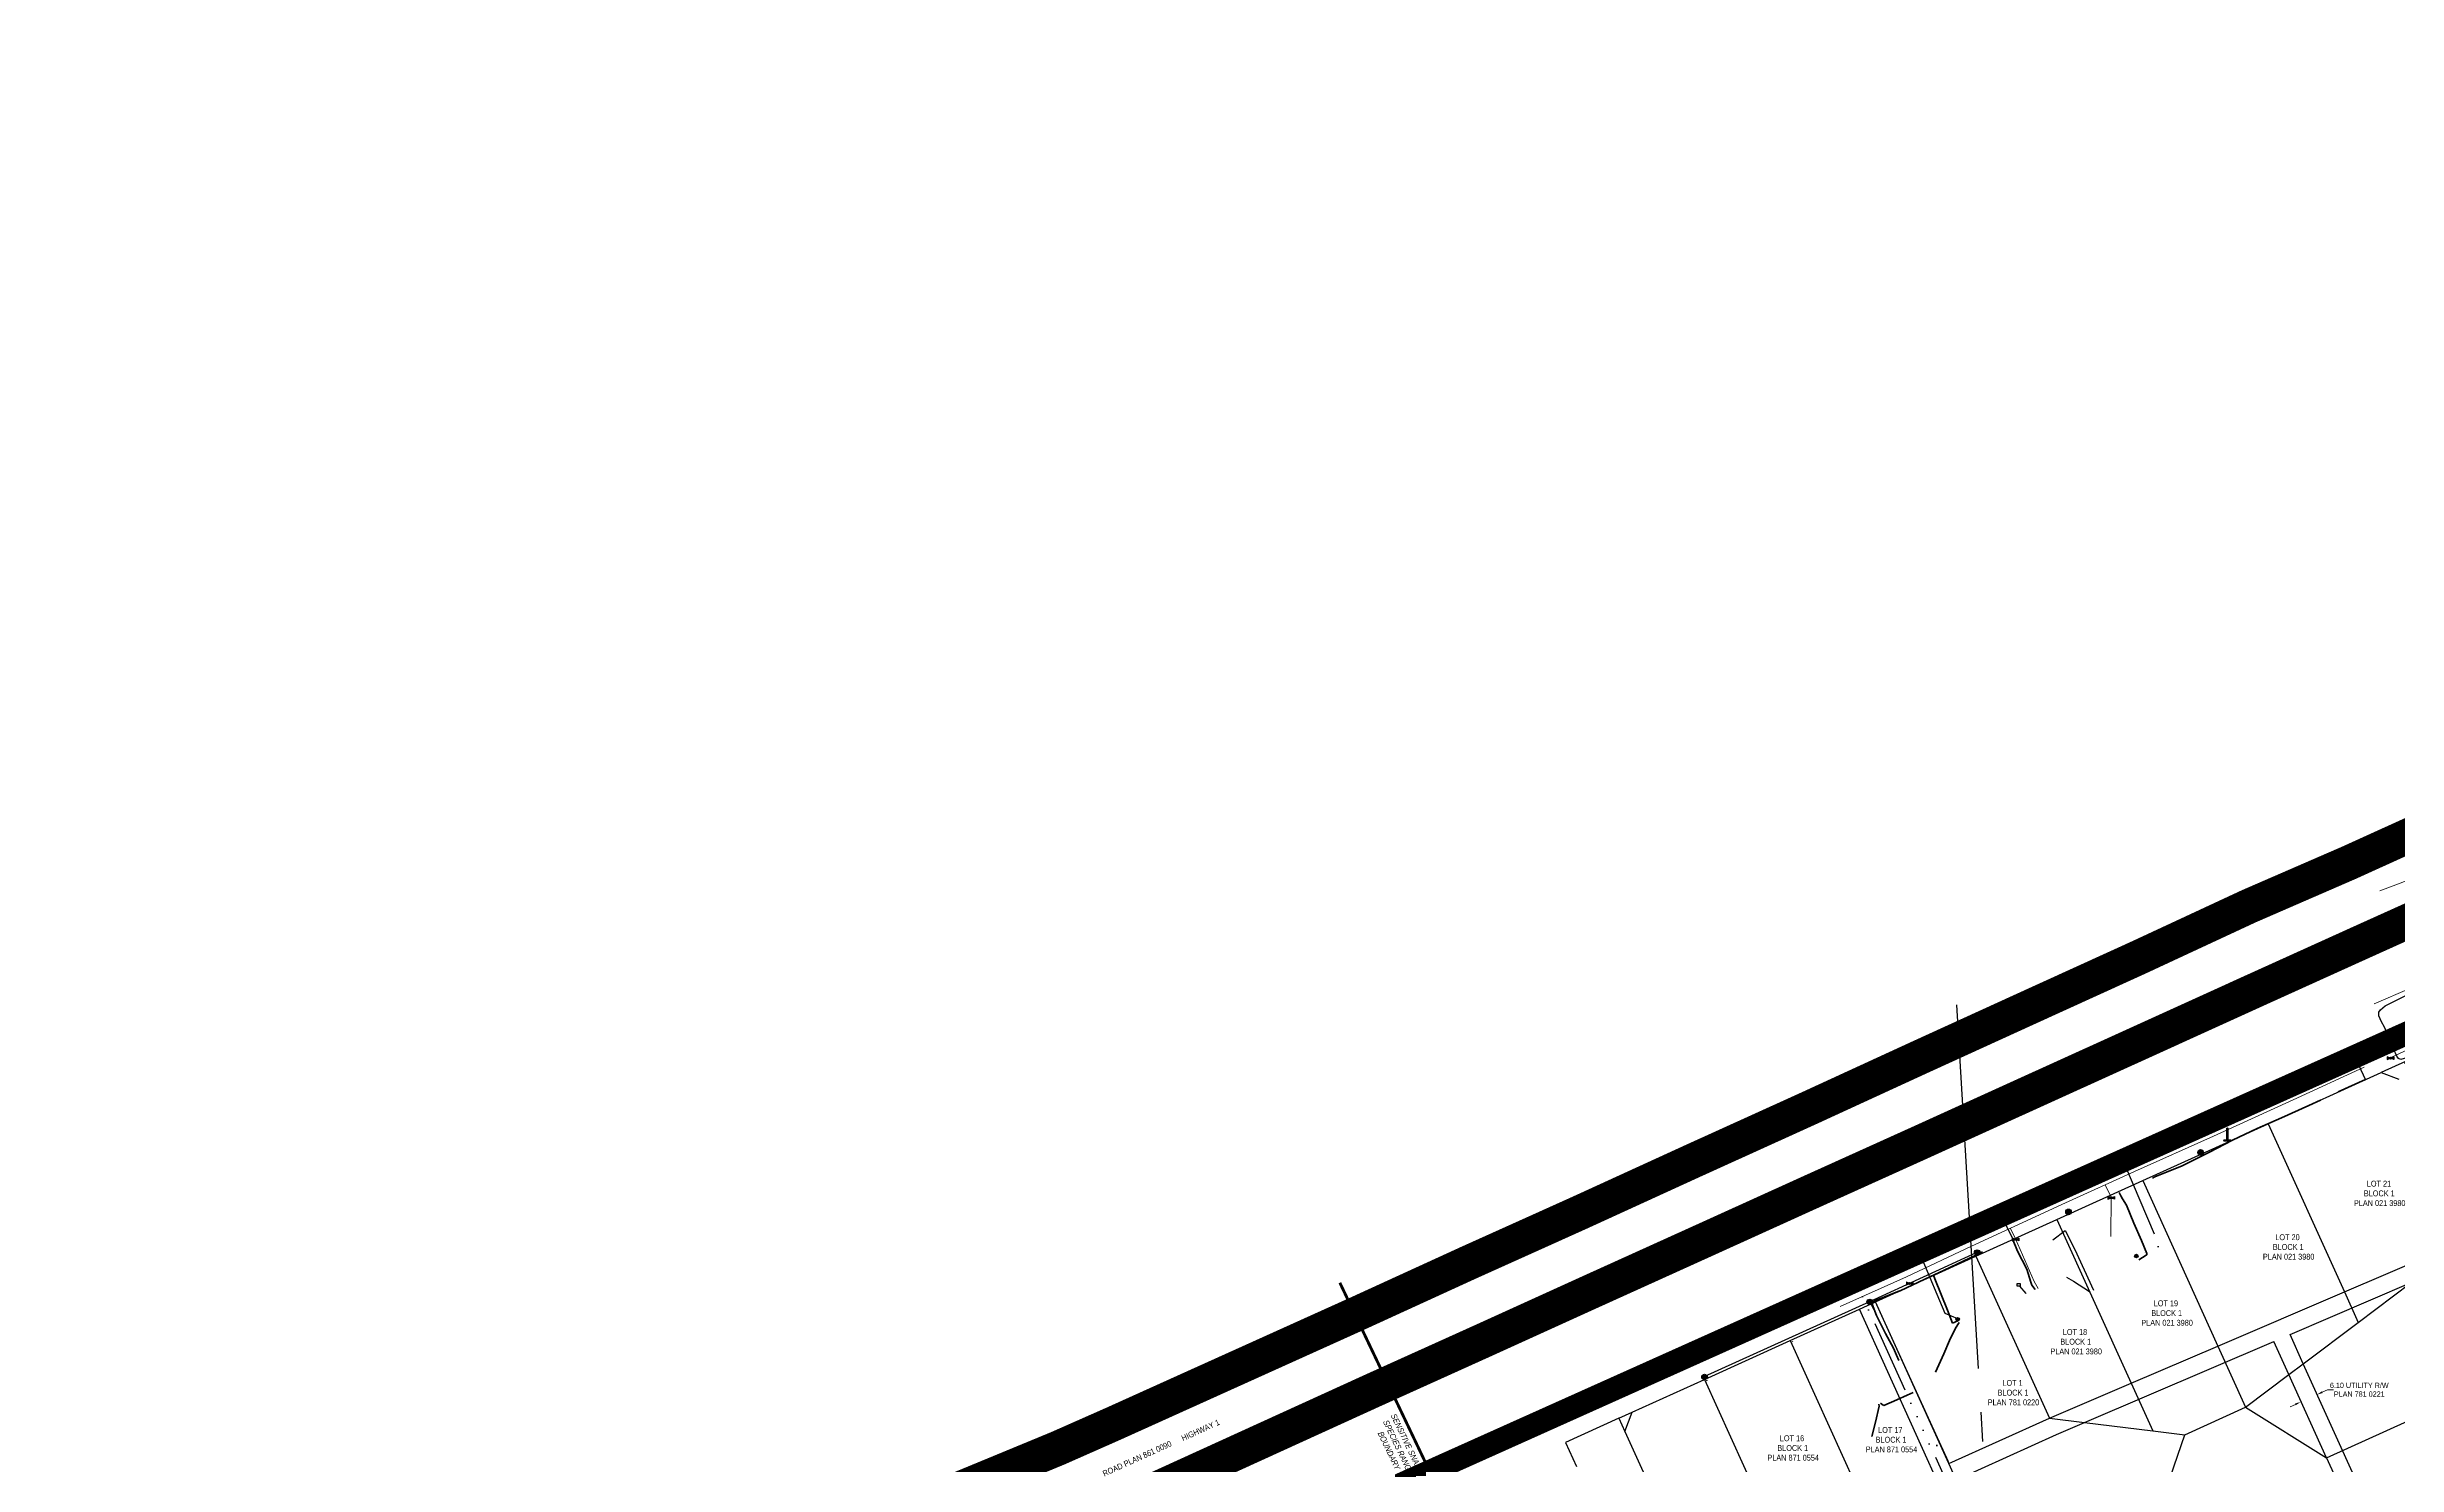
# Model space of a CAD drawing. Extents: x 312545 to 320442, y 5540407 to 5546054.
# Drawn here: x 315783 to 316589, y 5542165 to 5542651 of the extents above; entities that cross this region are included whole.
import ezdxf

# ---------------------------------------------------------------- set-up
doc = ezdxf.new("R2010")
doc.units = 0
doc.header["$LTSCALE"] = 5
doc.header["$PDSIZE"] = 0.5
for name, pattern in [('COOP2', [10, 5, -1, 0, -1, 0, -1, 0, -1, 0, -1]), ('DASHDOT', [25.4, 12.7, -6.35, 0, -6.35]), ('DASHDOT2', [12.7, 6.35, -3.175, 0, -3.175]), ('foc-QUARTERLINE', [33, 25, -3, 2, -3])]:
    doc.linetypes.add(name, pattern=pattern)
doc.layers.get('Defpoints').update_dxf_attribs({"color": 9})
for name, color, linetype in [('AS-FENCE', 48, 'foc-FENCE'), ('AS-POWER', 104, 'foc-POWER'), ('AS-POWER-EXISTING-PP-1000', 72, 'Continuous'), ('AS-ROADS', 254, 'Continuous'), ('AS-SYMBOL-1000', 7, 'Continuous'), ('AS-TELEPHONE-TELUS', 224, 'foc-TEL'), ('AS-WILDLIFE', 131, 'DASHDOT2'), ('AS-WILDLIFE-1000', 131, 'DASHDOT2'), ('F-RW', 190, 'Continuous'), ('L-QSEC', 8, 'foc-QUARTERLINE'), ('L-ROAD-T-1000', 7, 'Continuous'), ('L-TITLEDB', 4, 'Continuous'), ('L-TITLEDB-T-1000', 4, 'Continuous'), ('P-APEX RECON-URBAN', 30, 'COOP2')]:
    doc.layers.add(name, color=color, linetype=linetype)
for name, color, linetype, lineweight, true_color in [('AS-FIBRE-OPTIC-SUPERNET', 7, 'foc-FIBREOP', 9, 0xff9c38), ('AS-FIBRE-OPTIC-TELUS', 7, 'foc-FIBREOP', 9, 0xff9c38), ('AS-WATER PIPE', 7, 'foc-WATER', 9, 0x8ac4ff)]:
    doc.layers.add(name, color=color, linetype=linetype, lineweight=lineweight, true_color=true_color)
doc.layers.add('AS-RECON EXISTING', color=151, linetype='DASHDOT', lineweight=40)
doc.layers.add('F-WS-T-1000', color=190, linetype='Continuous', lineweight=9)
doc.styles.add('1.8', font='ARIALN.TTF', dxfattribs={"height": 1.8})
doc.styles.add('100L', font='ARIALN.TTF', dxfattribs={"height": 11})
doc.styles.add('175L', font='ARIALN.TTF', dxfattribs={"height": 10})
doc.styles.add('80L', font='ARIALN.TTF', dxfattribs={"height": 10})
doc.styles.add('foc-LtypeFont', font='ARIALN.TTF', dxfattribs={"height": 7.35})
doc.linetypes.add('foc-FENCE', pattern='A,10,-1,["X",foc-LtypeFont,S=0.2,R=0,X=-0.625,Y=-0.75],-1.24', length=12.24)
doc.linetypes.add('foc-FIBREOP', pattern='A,10,-1,["FO",foc-LtypeFont,S=0.2,R=0,X=-0.5,Y=-0.75],-2.75', length=13.75)
doc.linetypes.add('foc-POWER', pattern='A,6,-1,["P",foc-LtypeFont,S=0.2,R=0,X=-0.625,Y=-0.75],-1.24,4', length=12.24)
doc.linetypes.add('foc-TEL', pattern='A,2,-1,["T",foc-LtypeFont,S=0.2,R=0,X=-0.425,Y=-0.75],-1.24,8', length=12.24)
doc.linetypes.add('foc-WATER', pattern='A,10,-1,["W",foc-LtypeFont,S=0.2,R=0,X=-0.425,Y=-0.75],-2', length=13)
doc.dimstyles.new('Compass 1 000', dxfattribs={"dimtxt": 1.8, "dimasz": 2, "dimexe": 0.2, "dimexo": 0.0625, "dimgap": 0.5, "dimtad": 0, "dimtih": 1, "dimtoh": 1, "dimzin": 0, "dimdsep": 46, "dimtxsty": '1.8', "dimcen": 0.1, "dimse1": 1, "dimse2": 1, "dimclrd": 256, "dimclrt": 256, "dimaunit": 1, "dimadec": 4, "dimazin": 0, "dimtfac": 0.06, "dimtofl": 0, "dimtmove": 0, "dimatfit": 0, "dimfxl": 0.2, "dimtolj": 1, "dimtzin": 0, "dimlwd": -1, "dimarcsym": 0})

# ---------------------------------------------------------------- blocks, each defined once
blk = doc.blocks.new('dyn_anchor')
h = blk.add_hatch(color=255)
h.dxf.hatch_style = 1
edge = h.paths.add_edge_path()
edge.add_arc((-1.1, 0), 0.2, 90, 270, ccw=False)
edge.add_line((-1.1, 0.2), (0.2, 0.2))
edge.add_line((0.2, 0.2), (1.1, 0.2))
edge.add_arc((1.1, 0), 0.2, -90, 90, ccw=False)
edge.add_line((1.1, -0.2), (-1.1, -0.2))
h = blk.add_hatch(color=255)
h.dxf.hatch_style = 1
edge = h.paths.add_edge_path()
edge.add_arc((0, 4.125), 0.2, 0, 180, ccw=False)
edge.add_line((0.2, 4.125), (0.2, 0.2))
edge.add_line((0.2, 0.2), (-0.2, 0.2))
edge.add_line((-0.2, 0.2), (-0.2, 4.125))
at = {"color": 255}
blk.add_lwpolyline([(-1.1, -0.2, -1), (-1.1, 0.2), (0.2, 0.2), (1.1, 0.2, -1), (1.1, -0.2)], format="xyb", close=True, dxfattribs=at)
at = {"color": 72, "const_width": 0.1, "flags": 128}
for points in [[(-1.1, 0), (1.1, 0)], [(0, 4.125), (0, 0)]]:
    blk.add_lwpolyline(points, dxfattribs=at)
at = {"color": 255, "flags": 128}
blk.add_lwpolyline([(-0.2, 4.125, -1), (0.2, 4.125), (0.2, 0.2), (-0.2, 0.2)], format="xyb", close=True, dxfattribs=at)
blk = doc.blocks.new('RISER')
h = blk.add_hatch(color=255)
h.dxf.hatch_style = 1
edge = h.paths.add_edge_path()
edge.add_arc((0, 0), 0.7, 0, 360)
blk.add_hatch(color=13).paths.add_polyline_path([(0.58, -0.15), (-0.58, -0.15, 0.774597)])
at = {"color": 13}
blk.add_line((-0.58, -0.15), (0.58, -0.15), dxfattribs=at)
blk.add_circle((0, 0), 0.6, dxfattribs=at)
blk = doc.blocks.new('VALVE')
h = blk.add_hatch(color=255)
h.dxf.hatch_style = 1
edge = h.paths.add_edge_path()
edge.add_line((-0.33, 0.24), (-1.2, 0.59))
edge.add_line((-1.2, 0.59), (-1.2, -0.59))
edge.add_line((-1.2, -0.59), (-0.33, -0.24))
edge.add_arc((0, 0), 0.411, 215.87753, 324.12247)
edge.add_line((0.33, -0.24), (1.2, -0.59))
edge.add_line((1.2, -0.59), (1.2, 0.59))
edge.add_line((1.2, 0.59), (0.33, 0.24))
edge.add_arc((0, 0), 0.411, 35.87753, 144.12247)
at = {"color": 48}
for p, q in [((-1.1, 0.44), (-1.1, -0.44)), ((-0.29, 0.12), (-1.1, 0.44)), ((0.29, 0.12), (1.1, 0.44)), ((1.1, 0.44), (1.1, -0.44)), ((-1.1, -0.44), (-0.29, -0.12)), ((1.1, -0.44), (0.29, -0.12))]:
    blk.add_line(p, q, dxfattribs=at)
for radius in [0.311, 0.11]:
    blk.add_circle((0, 0), radius, dxfattribs=at)
blk = doc.blocks.new('POWERPOLE')
h = blk.add_hatch(color=255)
edge = h.paths.add_edge_path()
edge.add_arc((0, 0), 0.96, 0, 360)
at = {"linetype": 'Continuous'}
for p, q in [((0.68, -0.68), (-0.68, 0.68)), ((-0.68, -0.68), (0.68, 0.68))]:
    blk.add_line(p, q, dxfattribs=at)
blk.add_circle((0, 0), 0.96, dxfattribs=at)
blk = doc.blocks.new('*D1851')
at = {"layer": 'Defpoints', "color": 0, "transparency": 16777216}
for p in [(316556.25, 5542186), (316561.52, 5542189.14), (316561.8, 5542188.52)]:
    blk.add_point(p, dxfattribs=at)
at = {"layer": 'F-WS-T-1000', "transparency": 16777216}
for p, q in [((316563.34, 5542189.97), (316565.16, 5542190.8)), ((316565.16, 5542190.8), (316567.16, 5542190.8)), ((316554.15, 5542185.8), (316552.33, 5542184.97))]:
    blk.add_line(p, q, dxfattribs=at)
for points in [[(316554.01, 5542186.1), (316554.29, 5542185.49), (316555.97, 5542186.62)], [(316563.2, 5542190.27), (316563.48, 5542189.67), (316561.52, 5542189.14)]]:
    blk.add_solid(points, dxfattribs=at)
at = {"layer": 'F-WS-T-1000', "transparency": 16777216, "insert": (316576.04, 5542190.8), "char_height": 1.8, "attachment_point": 5, "style": '1.8'}
blk.add_mtext('\\A1;6.10 UTILITY R/W\\PPLAN 781 0221', dxfattribs=at)

msp = doc.modelspace()

# ---------------------------------------------------------------- linework, layer by layer
at = {"flags": 128}
for points in [[(316381.533, 5542207.455), (316381.639, 5542207.221)], [(316352.158, 5542194.22), (316352.3, 5542193.908)]]:
    msp.add_lwpolyline(points, dxfattribs=at)
at = {"layer": 'AS-FENCE', "flags": 128}
msp.add_lwpolyline([(316435.111, 5542166.131), (316435.129, 5542166.138), (316427.676, 5542182.356), (316416.438, 5542207.153), (316410.558, 5542219.906)], dxfattribs=at)
at = {"layer": 'AS-FIBRE-OPTIC-SUPERNET', "flags": 128}
msp.add_lwpolyline([(316581.203, 5542323.188), (316593.416, 5542328.456), (316596.896, 5542329.755), (316600.17, 5542330.669), (316604.44, 5542332.285), (316616.882, 5542337.588), (316629.642, 5542343.877), (316638.915, 5542347.607), (316648.587, 5542352.138), (316654.368, 5542353.494), (316666.136, 5542358.744), (316674.866, 5542362.914), (316686.355, 5542367.948), (316696.792, 5542373.413), (316707.107, 5542377.381), (316715.037, 5542380.716), (316730.414, 5542387.931), (316742.999, 5542393.435), (316755.771, 5542398.789), (316767.959, 5542404.292), (316774.187, 5542407.238), (316781.728, 5542410.608), (316791.995, 5542415.472), (316801.15, 5542420.089), (316812.434, 5542425.334)], dxfattribs=at)
at = {"layer": 'AS-FIBRE-OPTIC-TELUS', "flags": 128}
msp.add_lwpolyline([(316583.114, 5542361.938), (316590.463, 5542364.686), (316598.97, 5542368.297), (316608.114, 5542372.306), (316621.501, 5542378.268), (316637.119, 5542385.287), (316649.695, 5542390.886), (316659.965, 5542395.371), (316668.821, 5542399.119), (316681.492, 5542405.138), (316690.313, 5542409.156), (316706.474, 5542416.589), (316721.279, 5542423.65), (316728.174, 5542426.741), (316736.499, 5542430.528), (316744.451, 5542434.49), (316750.544, 5542437.067), (316757.661, 5542440.143), (316768.169, 5542444.287), (316773.539, 5542446.883), (316783.437, 5542450.875), (316793.626, 5542455.437), (316799.914, 5542458.14), (316808.312, 5542462.031)], dxfattribs=at)
at = {"layer": 'AS-POWER', "flags": 128}
for points in [[(316470.972, 5542242.23), (316470.972, 5542242.231), (316475.105, 5542245.422), (316478.442, 5542238.868), (316484.848, 5542225.007)], [(316351.388, 5542195.315), (316408.101, 5542221.082), (316444.955, 5542238.003)], [(316461.79, 5542223.829), (316461.785, 5542223.842), (316459.581, 5542226.28)], [(316475.625, 5542229.467), (316478.071, 5542228.098), (316483.535, 5542224.551), (316483.542, 5542224.554)]]:
    msp.add_lwpolyline(points, dxfattribs=at)
msp.add_lwpolyline([(316459.71, 5542226.28), (316458.71, 5542226.28), (316458.71, 5542227.28), (316459.71, 5542227.28)], close=True, dxfattribs=at)
at = {"layer": 'AS-RECON EXISTING', "flags": 128}
for points in [[(316468.95, 5542084.343), (316468.098, 5542086.585), (316467.107, 5542089.419), (316463.342, 5542097.944), (316461.127, 5542103.206), (316457.851, 5542110.874), (316455.982, 5542114.898), (316452.887, 5542122.471), (316450.432, 5542128.412), (316447.894, 5542133.906), (316444.151, 5542141.773), (316441.211, 5542148.1), (316435.652, 5542161.149), (316435.375, 5542161.692), (316433.249, 5542166.738), (316431.37, 5542171.114), (316426.786, 5542181.858), (316422.288, 5542191.368), (316417.285, 5542202.688), (316416.268, 5542205.057), (316413.585, 5542210.049), (316410.415, 5542216.286), (316408.978, 5542220.102), (316409.277, 5542220.695), (316409.485, 5542220.98), (316410.5, 5542221.542), (316418.571, 5542224.746), (316427.048, 5542228.727), (316433.613, 5542231.796), (316444.48, 5542236.962), (316449.26, 5542239.231), (316455.248, 5542241.792), (316461.549, 5542244.591), (316468.204, 5542247.469), (316476.409, 5542251.27), (316484.432, 5542254.435), (316489.615, 5542256.605), (316497.299, 5542260.179), (316503.505, 5542262.543), (316505.948, 5542263.841), (316515.239, 5542267.596), (316524.621, 5542272.329), (316532.58, 5542276.359), (316541.067, 5542280.398), (316549.352, 5542284.051), (316558.688, 5542288.273), (316566.455, 5542291.95), (316568.84, 5542292.948), (316578.221, 5542297.171), (316582.527, 5542299.09), (316592.755, 5542303.189), (316600.811, 5542307.12), (316605.154, 5542308.773), (316610.08, 5542311.081), (316614.275, 5542312.838), (316619.23, 5542315.047), (316623.608, 5542316.59), (316629.049, 5542318.729), (316636.616, 5542321.569), (316645.674, 5542325.453), (316652.247, 5542328.467), (316661.221, 5542332.701), (316668.126, 5542335.838), (316671.783, 5542337.607), (316679.707, 5542341.278), (316686.086, 5542344.023), (316692.662, 5542346.802), (316701.484, 5542350.964), (316709.477, 5542354.327), (316714.061, 5542355.976), (316721.314, 5542359.409), (316732.566, 5542364.679), (316736.777, 5542366.353), (316742.512, 5542369.178), (316749.634, 5542372.976), (316760.382, 5542378.072), (316770.669, 5542382.304), (316796.106, 5542393.198), (316798.536, 5542394.029), (316801.228, 5542393.257)], [(316578.221, 5542297.171), (316568.84, 5542292.948)], [(316500.417, 5542235.409), (316502.924, 5542236.944), (316503.123, 5542237.091), (316503.173, 5542237.551), (316501.353, 5542241.959), (316498.675, 5542247.976), (316496.143, 5542254.135), (316494.786, 5542256.327), (316494.231, 5542257.345), (316493.667, 5542258.49)], [(316464.887, 5542225.19), (316464.896, 5542225.19), (316463.703, 5542226.707), (316463.403, 5542227.657), (316462.031, 5542232.138), (316458.783, 5542238.367), (316457.043, 5542242.589)], [(316409.561, 5542218.445), (316409.309, 5542219.059), (316408.752, 5542220.001), (316409.151, 5542220.626), (316409.689, 5542221.242), (316410.53, 5542221.602), (316414.15, 5542223.008), (316418.281, 5542224.675)], [(316438.36, 5542214.478), (316438.361, 5542214.477), (316436.552, 5542213.679), (316434.817, 5542218.055), (316432.644, 5542223.487), (316430.423, 5542228.846), (316429.943, 5542230.105)], [(316411.789, 5542186.253), (316411.786, 5542186.258), (316412.714, 5542185.535), (316412.981, 5542185.447), (316417.396, 5542187.32), (316420.962, 5542188.921), (316423.01, 5542189.841)]]:
    msp.add_lwpolyline(points, dxfattribs=at)
at = {"layer": 'AS-RECON EXISTING', "color": 240, "flags": 128}
for points in [[(316438.769, 5542213.908), (316438.764, 5542213.867), (316437.528, 5542211.89), (316435.504, 5542207.724), (316433.539, 5542203.069), (316430.641, 5542196.81)], [(316408.871, 5542174.768), (316408.874, 5542174.786), (316410.048, 5542179.711), (316411.4, 5542185.175), (316411.21, 5542185.869)]]:
    msp.add_lwpolyline(points, dxfattribs=at)
at = {"layer": 'AS-ROADS', "flags": 128}
for points, const_width in [([(317337.576, 5542647.311), (316148.771, 5542114.093), (316087.4, 5542085.82), (316039.761, 5542064.832), (315995.766, 5542046.694), (315959.192, 5542034.446), (315930.943, 5542025.67), (315898.665, 5542017.314), (315866.191, 5542009.541), (315812.615, 5542000.768), (315788.9, 5541997.396)], 8), ([(316608.486, 5542387.875), (316572.458, 5542371.523), (316538.129, 5542356.609), (316500.501, 5542339.115), (316463.063, 5542322.067), (316425.255, 5542304.817), (316386.713, 5542287.101), (316347.652, 5542269.381), (316308.646, 5542251.535), (316270.343, 5542234.295), (316232.434, 5542216.946), (316148.771, 5542179.189), (316129.649, 5542170.739), (316014.599, 5542123.188), (315941.51, 5542101.853), (315871.405, 5542090.151), (315821.203, 5542086.002), (315790.389, 5542084.126), (315788.9, 5542084.134)], 12), ([(315788.9, 5542058.006), (315789.802, 5542057.994), (315824.597, 5542059.151), (315851.902, 5542061.37), (315889.448, 5542066.861), (315924.246, 5542072.657), (315978.666, 5542085.188), (316007.361, 5542093.12), (316040.328, 5542103.187), (316083.366, 5542120.575), (316148.771, 5542150.037), (316237.807, 5542190.633), (316275.806, 5542207.789), (316313.368, 5542224.856), (316349.954, 5542241.418), (316387.976, 5542258.669), (316425.097, 5542275.44), (316463.504, 5542292.89), (316501.863, 5542310.3), (316539.183, 5542327.273), (316576.429, 5542344.137), (316614.203, 5542361.169)], 12)]:
    msp.add_lwpolyline(points, dxfattribs=dict(at, const_width=const_width))
at = {"layer": 'AS-TELEPHONE-TELUS', "flags": 128}
msp.add_lwpolyline([(316604.198, 5542309.15), (316592.599, 5542304.81), (316590.247, 5542304.095), (316589.551, 5542304.436), (316588.929, 5542305.223), (316587.878, 5542307.527), (316584.733, 5542315.125), (316583.657, 5542316.943), (316582.804, 5542318.988), (316582.74, 5542320.255), (316583.322, 5542321.116), (316584.979, 5542322.523), (316594.563, 5542327.317), (316595.103, 5542327.657), (316593.565, 5542331.367), (316593.867, 5542332.558), (316594.999, 5542333.544), (316596.671, 5542334.599), (316601.495, 5542336.171), (316614.013, 5542342.179), (316619.609, 5542343.975), (316621.926, 5542343.633), (316625.263, 5542342.809), (316633.171, 5542346.111), (316635.243, 5542349.268), (316637.994, 5542352.122), (316653.619, 5542359.432), (316665.333, 5542364.649), (316674.647, 5542368.891), (316676.001, 5542370.039), (316676.445, 5542371.58), (316675.128, 5542375.44), (316673.464, 5542379.46), (316667.316, 5542393.097), (316666.687, 5542398.481), (316666.587, 5542402.945), (316669.596, 5542406.081), (316668.996, 5542407.702), (316667.364, 5542418.205), (316667.038, 5542422.139), (316665.592, 5542425.777)], dxfattribs=at)
at = {"layer": 'AS-WATER PIPE', "flags": 128}
for points in [[(316586.837, 5542304.708), (316690.117, 5542352.16), (316772.437, 5542388.899), (316776.349, 5542390.463), (316780.056, 5542392.218), (316790.931, 5542397.019), (316794.096, 5542389.471), (316813.471, 5542346.503)], [(316397.979, 5542219.359), (316420.773, 5542229.58), (316443.001, 5542240.034), (316475.242, 5542254.893), (316498.971, 5542265.621), (316526.017, 5542277.793), (316553.331, 5542290.283), (316577.703, 5542301.442), (316577.674, 5542301.428)], [(316488.917, 5542261.033), (316488.886, 5542261.032), (316490.944, 5542256.806), (316490.832, 5542243.345)], [(316456.416, 5542246.143), (316458.11, 5542242.539), (316464.483, 5542227.972), (316465.859, 5542225.545)]]:
    msp.add_lwpolyline(points, dxfattribs=at)
at = {"layer": 'AS-WILDLIFE', "const_width": 1, "flags": 128}
msp.add_lwpolyline([(316226.368, 5542227.49), (316556.556, 5541534.214), (316360.802, 5540555.104), (316516.816, 5540555.115), (316516.814, 5540580.109), (316541.808, 5540580.11), (316541.816, 5540455.547)], dxfattribs=at)
at = {"layer": 'F-RW', "flags": 128}
for points in [[(316570.935, 5542224.38), (316614.299, 5542242.943)], [(316527.483, 5542205.778), (316570.935, 5542224.38)], [(316552.29, 5542209.77), (316593.807, 5542227.541)], [(316433.82, 5542154.013), (316404.575, 5542218.482)], [(316481.776, 5542179.58), (316546.683, 5542207.371)], [(316551.846, 5542195.995), (316546.683, 5542207.371)], [(316556.839, 5542199.748), (316552.29, 5542209.77)], [(316497.803, 5542193.072), (316527.483, 5542205.778)], [(316614.445, 5542072.805), (316556.839, 5542199.748)], [(316469.741, 5542181.058), (316497.803, 5542193.072)], [(316564.807, 5542167.433), (316551.846, 5542195.995)], [(316437.83, 5542159.928), (316472.2, 5542175.479)], [(316472.2, 5542175.479), (316481.776, 5542179.58)]]:
    msp.add_lwpolyline(points, dxfattribs=at)
at = {"layer": 'L-QSEC', "flags": 128}
msp.add_lwpolyline([(316437.889, 5542322.845), (316494.209, 5541378.822)], dxfattribs=at)
at = {"layer": 'L-TITLEDB', "flags": 128}
for points in [[(316606.061, 5542309.834), (316583.576, 5542299.634)], [(316544.788, 5542282.037), (316583.576, 5542299.634)], [(316544.788, 5542282.037), (316583.576, 5542299.634)], [(316583.576, 5542299.634), (316589.629, 5542297.359)], [(316583.576, 5542299.634), (316589.629, 5542297.359)], [(316501.752, 5542262.514), (316544.788, 5542282.037)], [(316501.752, 5542262.514), (316544.788, 5542282.037)], [(316544.788, 5542282.037), (316570.935, 5542224.38)], [(316472.329, 5542249.165), (316501.752, 5542262.514)], [(316472.329, 5542249.165), (316501.752, 5542262.514)], [(316501.752, 5542262.514), (316527.483, 5542205.778)], [(316444.572, 5542236.573), (316472.329, 5542249.165)], [(316444.572, 5542236.573), (316472.329, 5542249.165)], [(316472.329, 5542249.165), (316497.803, 5542193.072)], [(316410.124, 5542221.005), (316444.572, 5542236.573)], [(316410.124, 5542221.005), (316444.572, 5542236.573)], [(316444.572, 5542236.573), (316469.741, 5542181.058)], [(316444.572, 5542236.573), (316469.741, 5542181.058)], [(316570.935, 5542224.38), (316575.681, 5542213.916)], [(316575.681, 5542213.916), (316593.807, 5542227.541)], [(316575.681, 5542213.916), (316593.807, 5542227.541)], [(316380.816, 5542207.711), (316404.575, 5542218.482)], [(316380.816, 5542207.711), (316404.575, 5542218.482)], [(316404.575, 5542218.482), (316410.124, 5542221.005)], [(316404.575, 5542218.482), (316410.124, 5542221.005)], [(316435.311, 5542165.479), (316410.124, 5542221.005)], [(316435.311, 5542165.479), (316410.124, 5542221.005)], [(316351.484, 5542194.356), (316380.816, 5542207.711)], [(316351.484, 5542194.356), (316380.816, 5542207.711)], [(316380.816, 5542207.711), (316407.565, 5542148.664)], [(316556.839, 5542199.748), (316575.681, 5542213.916)], [(316556.839, 5542199.748), (316575.681, 5542213.916)], [(316527.483, 5542205.778), (316536.987, 5542184.822)], [(316551.846, 5542195.995), (316556.839, 5542199.748)], [(316551.846, 5542195.995), (316556.839, 5542199.748)], [(316564.807, 5542167.433), (316634.255, 5542198.925)], [(316326.665, 5542183.088), (316351.484, 5542194.356)], [(316326.665, 5542183.088), (316351.484, 5542194.356)], [(316351.484, 5542194.356), (316378.209, 5542135.385)], [(316497.803, 5542193.072), (316505.24, 5542176.697)], [(316536.987, 5542184.822), (316551.846, 5542195.995)], [(316536.987, 5542184.822), (316551.846, 5542195.995)], [(316322.111, 5542181.021), (316326.665, 5542183.088)], [(316324.175, 5542176.468), (316326.665, 5542183.088)], [(316516.201, 5542175.35), (316536.987, 5542184.822)], [(316516.201, 5542175.35), (316536.987, 5542184.822)], [(316536.987, 5542184.822), (316564.807, 5542167.433)], [(316322.111, 5542181.021), (316303.79, 5542172.711)], [(316322.111, 5542181.021), (316324.175, 5542176.468)], [(316324.175, 5542176.468), (316348.84, 5542122.196)], [(316324.175, 5542176.468), (316348.84, 5542122.196)], [(316435.311, 5542165.479), (316469.741, 5542181.058)], [(316469.741, 5542181.058), (316481.776, 5542179.58)], [(316469.741, 5542181.058), (316481.776, 5542179.58)], [(316481.776, 5542179.58), (316505.24, 5542176.697)], [(316481.776, 5542179.58), (316505.24, 5542176.697)], [(316496.374, 5542117.799), (316516.201, 5542175.35)], [(316505.24, 5542176.697), (316516.201, 5542175.35)], [(316505.24, 5542176.697), (316516.201, 5542175.35)], [(316303.79, 5542172.711), (316307.5, 5542164.524)], [(316564.807, 5542167.433), (316574.254, 5542146.616)], [(316436.89, 5542162), (316435.311, 5542165.479)], [(316436.89, 5542162), (316435.311, 5542165.479)]]:
    msp.add_lwpolyline(points, dxfattribs=at)
at = {"layer": 'P-APEX RECON-URBAN', "color": 200, "flags": 128}
for points in [[(316578.188, 5542297.216), (316576.056, 5542301.938), (316604, 5542315.294), (316626.1, 5542325.362), (316746.597, 5542379.856), (316773.827, 5542392.115), (316791.535, 5542400.025)], [(316576.069, 5542301.944), (316548.035, 5542290.81), (316404.2, 5542226.013), (316467.209, 5542087.107), (316454.58, 5542082.228), (316440.686, 5542076.075), (316426.317, 5542068.551), (316395.202, 5542054.419), (316383.155, 5542036.959), (316392.137, 5542013.933), (316394.957, 5542007.648), (316402.786, 5541993.653), (316458.852, 5541869.784)], [(316495.892, 5542267.319), (316507.458, 5542240.148), (316499.606, 5542236.899)], [(316454.206, 5542248.54), (316457.072, 5542242.627)], [(316426.041, 5542235.852), (316433.932, 5542217.118), (316438.285, 5542215.174)]]:
    msp.add_lwpolyline(points, dxfattribs=at)

# ---------------------------------------------------------------- block references
at = {"layer": 'AS-POWER-EXISTING-PP-1000', "xscale": 0.9999399229901023, "yscale": 0.9999399229901023, "zscale": 0.9999399229901023}
for p in [(316521.618, 5542272.193), (316476.303, 5542251.799), (316444.983, 5542237.834), (316408.144, 5542220.929), (316351.472, 5542195.177)]:
    msp.add_blockref('POWERPOLE', p, dxfattribs=at)
at = {"layer": 'AS-SYMBOL-1000'}
for name, p, xscale, yscale, zscale in [('VALVE', (316586.757, 5542304.513), 0.9996840038851079, 0.9996840038851079, 0.9996840038851079), ('dyn_anchor', (316530.786, 5542276.292), 0.9999399229901023, 0.9999399229901023, 0.9999399229901023), ('VALVE', (316490.948, 5542256.628), 0.9996840038851079, 0.9996840038851079, 0.9996840038851079), ('VALVE', (316458.129, 5542242.372), 0.9996840038851079, 0.9996840038851079, 0.9996840038851079), ('RISER', (316499.592, 5542236.673), 0.9996840038851079, 0.9996840038851079, 0.9996840038851079), ('VALVE', (316421.78, 5542227.257), 0.9996840038851079, 0.9996840038851079, 0.9996840038851079), ('RISER', (316438.272, 5542214.963), 0.9996840038851079, 0.9996840038851079, 0.9996840038851079)]:
    msp.add_blockref(name, p, dxfattribs=dict(at, xscale=xscale, yscale=yscale, zscale=zscale))

# ---------------------------------------------------------------- texts
at = {"layer": 'AS-WILDLIFE-1000', "insert": (316245.542, 5542182.922), "char_height": 1.99888, "attachment_point": 1, "rotation": 295.467177, "style": '100L'}
msp.add_mtext_dynamic_manual_height_columns('\\pi0.091122;{\\fArial Narrow|b0|i1|c0|p34;SENSITIVE SNAKE\\P\\pi0.91876;SPECIES RANGE\\P\\pi3.6812;BOUNDARY}', width=20.4806, gutter_width=55, heights=[0], dxfattribs=at)
at = {"layer": 'L-TITLEDB-T-1000', "char_height": 2.00051, "attachment_point": 1, "style": '80L'}
for s, insert in [('\\pi4.5139;LOT 21\\P\\pi3.4986;BLOCK 1\\P\\pi0.095961;PLAN 021 3980', (316574.112, 5542262.491)), ('\\pi4.3583;LOT 20\\P\\pi3.4986;BLOCK 1\\P\\pi0.095961;PLAN 021 3980', (316542.887, 5542244.112)), ('\\pi4.3535;LOT 19\\P\\pi3.4986;BLOCK 1\\P\\pi0.095961;PLAN 021 3980', (316501.186, 5542221.446)), ('\\pi4.3535;LOT 18\\P\\pi3.4986;BLOCK 1\\P\\pi0.095961;PLAN 021 3980', (316469.997, 5542211.613)), ('\\pi5.1511;LOT 1\\P\\pi3.4986;BLOCK 1\\P\\pi0.095961;PLAN 781 0220', (316448.488, 5542194.153)), ('\\pi4.3563;LOT 16\\P\\pi3.4986;BLOCK 1\\P\\pi0.095961;PLAN 871 0554', (316372.93, 5542175.171)), ('\\pi4.3563;LOT 17\\P\\pi3.4986;BLOCK 1\\P\\pi0.095961;PLAN 871 0554', (316406.651, 5542178.011))]:
    msp.add_mtext_dynamic_manual_height_columns(s, width=16.08412, gutter_width=10, heights=[0], dxfattribs=dict(at, insert=insert))

# ---------------------------------------------------------------- dimensions: what is measured, and where the dimension line sits
at = {"layer": 'F-WS-T-1000'}
dim = msp.add_aligned_dim(p1=(316556.252, 5542186.004), p2=(316561.803, 5542188.523), distance=0.681, text='6.10 UTILITY R/W\\PPLAN 781 0221', dimstyle='Compass 1 000', dxfattribs=at)
dim.commit()
dim.dimension.update_dxf_attribs({"geometry": '*D1851', "text_midpoint": (316576.04, 5542190.796)})

# ---------------------------------------------------------------- next in the draw order: texts
at = {"layer": 'L-ROAD-T-1000', "insert": (316171.762, 5542174.954), "char_height": 1.9989, "attachment_point": 1, "rotation": 24.387153, "style": '175L', "bg_fill": 3, "box_fill_scale": 1.1, "bg_fill_color": 256, "bg_fill_transparency": 0}
msp.add_mtext_dynamic_manual_height_columns('HIGHWAY 1', width=12.44552, gutter_width=100, heights=[0], dxfattribs=at)
at = {"layer": 'L-TITLEDB-T-1000', "insert": (316144.748, 5542162.854), "char_height": 1.99888, "attachment_point": 1, "rotation": 24.387153, "style": '175L', "bg_fill": 3, "box_fill_scale": 1.1, "bg_fill_color": 256, "bg_fill_transparency": 0}
msp.add_mtext_dynamic_manual_height_columns('ROAD PLAN 861 0090', width=23.32621, gutter_width=100, heights=[0], dxfattribs=at)

doc.saveas('drawing.dxf')
